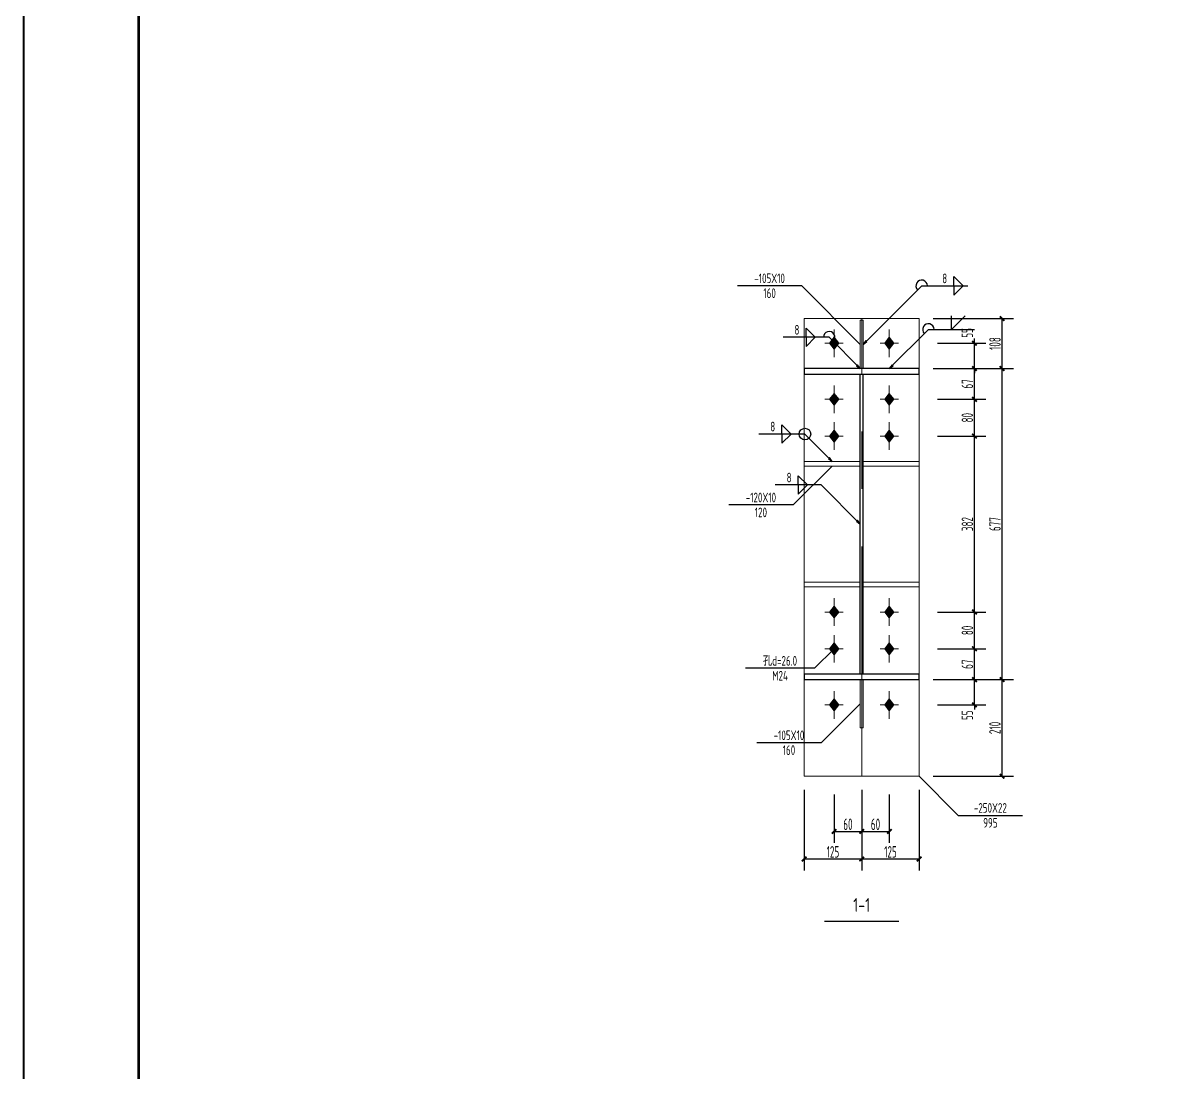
# Model space of a CAD drawing. Extents: x 447413 to 2975780, y -1432727 to 1301644.
# Drawn here: x 2617178 to 2641981, y -1150066 to -1127249 of the extents above; entities that cross this region are included whole.
import ezdxf
from ezdxf.enums import TextEntityAlignment as Align

# ---------------------------------------------------------------- set-up
doc = ezdxf.new("R2010")
doc.units = 0
doc.header["$LTSCALE"] = 1000
doc.header["$MEASUREMENT"] = 0
doc.linetypes.add('线型6', pattern=[8.75, 5, -1.25, 1.25, -1.25])
for name, color, linetype in [('10', 7, 'Continuous'), ('图框', 253, 'Continuous'), ('尺寸标注', 253, 'Continuous'), ('焊缝标注', 253, 'Continuous'), ('螺栓孔标注', 253, 'Continuous'), ('钢板标注', 253, 'Continuous')]:
    doc.layers.add(name, color=color, linetype=linetype)
doc.layers.add('20', color=2, linetype='Continuous', lineweight=18)
doc.styles.add('PkpmHz', font='Pkpmeng', dxfattribs={"width": 0.6, "bigfont": 'hztxt'})
doc.dimstyles.new('Pkpm_1.00', dxfattribs={"dimtxt": 250, "dimasz": 100, "dimexe": 250, "dimexo": 0.0625, "dimgap": 30, "dimtad": 1, "dimdec": 0, "dimrnd": 5, "dimzin": 0, "dimdsep": 46, "dimtxsty": 'PkpmHz', "dimblk1": 'ARCHTICK', "dimblk2": 'ARCHTICK', "dimsah": 1, "dimcen": 0.09, "dimadec": 0, "dimazin": 0, "dimtfac": 1, "dimtdec": 0, "dimtmove": 2, "dimatfit": 1, "dimfxl": 0, "dimtolj": 1, "dimtzin": 0, "dimarcsym": 0})

# ---------------------------------------------------------------- blocks, each defined once
blk = doc.blocks.new('A$C6B0021A6')
at = {"layer": '图框', "color": 2, "const_width": 40, "elevation": -84000}
blk.add_lwpolyline([(20, 84120), (118920, 84120), (118920, 20), (20, 20)], close=True, dxfattribs=at)
at = {"layer": '图框', "color": 153, "const_width": 58, "elevation": -84000}
blk.add_lwpolyline([(111420, 1020), (2520, 1020), (2520, 83120), (111420, 83120)], close=True, dxfattribs=at)
blk = doc.blocks.new('_ArchTick')
at = {"color": 0, "linetype": 'ByBlock', "const_width": 0.4}
blk.add_lwpolyline([(-0.5, -0.5), (0.5, 0.5)], dxfattribs=at)
blk = doc.blocks.new('*D1061')
at = {"layer": 'Defpoints', "color": 0, "linetype": 'Continuous', "transparency": 16777216}
for p in [(2636658, -1134215), (2637858, -1134215), (2636658, -1134765)]:
    blk.add_point(p, dxfattribs=at)
at = {"layer": '尺寸标注', "color": 0, "linetype": 'Continuous', "lineweight": -2, "transparency": 16777216}
for p, q in [((2637858, -1134215), (2637858, -1134115)), ((2637058, -1134215), (2638108, -1134215)), ((2637858, -1134765), (2637858, -1134215)), ((2637058, -1134765), (2638108, -1134765)), ((2637858, -1134765), (2637858, -1134865))]:
    blk.add_line(p, q, dxfattribs=at)
at = {"layer": '尺寸标注', "color": 0, "linetype": 'Continuous', "lineweight": -2, "transparency": 16777216, "xscale": 100, "yscale": 100, "zscale": 100}
for p, rotation in [((2637858, -1134215), 270), ((2637858, -1134765), 90)]:
    blk.add_blockref('_ArchTick', p, dxfattribs=dict(at, rotation=rotation))
at = {"layer": '尺寸标注', "color": 0, "linetype": 'Continuous', "transparency": 16777216, "insert": (2637703, -1133991), "char_height": 250, "attachment_point": 5, "rotation": 90, "style": 'PkpmHz'}
blk.add_mtext('\\A1;55', dxfattribs=at)
blk = doc.blocks.new('*D1062')
at = {"layer": 'Defpoints', "color": 0, "linetype": 'Continuous', "transparency": 16777216}
for p in [(2636658, -1134765), (2637858, -1134765), (2636658, -1135435)]:
    blk.add_point(p, dxfattribs=at)
at = {"layer": '尺寸标注', "color": 0, "linetype": 'Continuous', "lineweight": -2, "transparency": 16777216}
for p, q in [((2637058, -1134765), (2638108, -1134765)), ((2637858, -1135435), (2637858, -1134765)), ((2637058, -1135435), (2638108, -1135435))]:
    blk.add_line(p, q, dxfattribs=at)
at = {"layer": '尺寸标注', "color": 0, "linetype": 'Continuous', "lineweight": -2, "transparency": 16777216, "xscale": 100, "yscale": 100, "zscale": 100}
for p, rotation in [((2637858, -1134765), 90), ((2637858, -1135435), 270)]:
    blk.add_blockref('_ArchTick', p, dxfattribs=dict(at, rotation=rotation))
at = {"layer": '尺寸标注', "color": 0, "linetype": 'Continuous', "transparency": 16777216, "insert": (2637703, -1135100), "char_height": 250, "attachment_point": 5, "rotation": 90, "style": 'PkpmHz'}
blk.add_mtext('\\A1;67', dxfattribs=at)
blk = doc.blocks.new('*D1063')
at = {"layer": 'Defpoints', "color": 0, "linetype": 'Continuous', "transparency": 16777216}
for p in [(2636658, -1135435), (2637858, -1135435), (2636658, -1136235)]:
    blk.add_point(p, dxfattribs=at)
at = {"layer": '尺寸标注', "color": 0, "linetype": 'Continuous', "lineweight": -2, "transparency": 16777216}
for p, q in [((2637058, -1135435), (2638108, -1135435)), ((2637858, -1136235), (2637858, -1135435)), ((2637058, -1136235), (2638108, -1136235))]:
    blk.add_line(p, q, dxfattribs=at)
at = {"layer": '尺寸标注', "color": 0, "linetype": 'Continuous', "lineweight": -2, "transparency": 16777216, "xscale": 100, "yscale": 100, "zscale": 100}
for p, rotation in [((2637858, -1135435), 90), ((2637858, -1136235), 270)]:
    blk.add_blockref('_ArchTick', p, dxfattribs=dict(at, rotation=rotation))
at = {"layer": '尺寸标注', "color": 0, "linetype": 'Continuous', "transparency": 16777216, "insert": (2637703, -1135835), "char_height": 250, "attachment_point": 5, "rotation": 90, "style": 'PkpmHz'}
blk.add_mtext('\\A1;80', dxfattribs=at)
blk = doc.blocks.new('*D1064')
at = {"layer": 'Defpoints', "color": 0, "linetype": 'Continuous', "transparency": 16777216}
for p in [(2636658, -1141530), (2637858, -1141530), (2636658, -1142080)]:
    blk.add_point(p, dxfattribs=at)
at = {"layer": '尺寸标注', "color": 0, "linetype": 'Continuous', "lineweight": -2, "transparency": 16777216}
for p, q in [((2637058, -1141530), (2638108, -1141530)), ((2637858, -1141530), (2637858, -1141430)), ((2637858, -1142080), (2637858, -1141530)), ((2637058, -1142080), (2638108, -1142080)), ((2637858, -1142080), (2637858, -1142180))]:
    blk.add_line(p, q, dxfattribs=at)
at = {"layer": '尺寸标注', "color": 0, "linetype": 'Continuous', "lineweight": -2, "transparency": 16777216, "xscale": 100, "yscale": 100, "zscale": 100}
for p, rotation in [((2637858, -1141530), 270), ((2637858, -1142080), 90)]:
    blk.add_blockref('_ArchTick', p, dxfattribs=dict(at, rotation=rotation))
at = {"layer": '尺寸标注', "color": 0, "linetype": 'Continuous', "transparency": 16777216, "insert": (2637703, -1142304), "char_height": 250, "attachment_point": 5, "rotation": 90, "style": 'PkpmHz'}
blk.add_mtext('\\A1;55', dxfattribs=at)
blk = doc.blocks.new('*D1065')
at = {"layer": 'Defpoints', "color": 0, "linetype": 'Continuous', "transparency": 16777216}
for p in [(2636658, -1140860), (2637858, -1140860), (2636658, -1141530)]:
    blk.add_point(p, dxfattribs=at)
at = {"layer": '尺寸标注', "color": 0, "linetype": 'Continuous', "lineweight": -2, "transparency": 16777216}
for p, q in [((2637058, -1140860), (2638108, -1140860)), ((2637858, -1141530), (2637858, -1140860)), ((2637058, -1141530), (2638108, -1141530))]:
    blk.add_line(p, q, dxfattribs=at)
at = {"layer": '尺寸标注', "color": 0, "linetype": 'Continuous', "lineweight": -2, "transparency": 16777216, "xscale": 100, "yscale": 100, "zscale": 100}
for p, rotation in [((2637858, -1140860), 90), ((2637858, -1141530), 270)]:
    blk.add_blockref('_ArchTick', p, dxfattribs=dict(at, rotation=rotation))
at = {"layer": '尺寸标注', "color": 0, "linetype": 'Continuous', "transparency": 16777216, "insert": (2637703, -1141195), "char_height": 250, "attachment_point": 5, "rotation": 90, "style": 'PkpmHz'}
blk.add_mtext('\\A1;67', dxfattribs=at)
blk = doc.blocks.new('*D1066')
at = {"layer": 'Defpoints', "color": 0, "linetype": 'Continuous', "transparency": 16777216}
for p in [(2636658, -1140060), (2637858, -1140060), (2636658, -1140860)]:
    blk.add_point(p, dxfattribs=at)
at = {"layer": '尺寸标注', "color": 0, "linetype": 'Continuous', "lineweight": -2, "transparency": 16777216}
for p, q in [((2637058, -1140060), (2638108, -1140060)), ((2637858, -1140860), (2637858, -1140060)), ((2637058, -1140860), (2638108, -1140860))]:
    blk.add_line(p, q, dxfattribs=at)
at = {"layer": '尺寸标注', "color": 0, "linetype": 'Continuous', "lineweight": -2, "transparency": 16777216, "xscale": 100, "yscale": 100, "zscale": 100}
for p, rotation in [((2637858, -1140060), 90), ((2637858, -1140860), 270)]:
    blk.add_blockref('_ArchTick', p, dxfattribs=dict(at, rotation=rotation))
at = {"layer": '尺寸标注', "color": 0, "linetype": 'Continuous', "transparency": 16777216, "insert": (2637703, -1140460), "char_height": 250, "attachment_point": 5, "rotation": 90, "style": 'PkpmHz'}
blk.add_mtext('\\A1;80', dxfattribs=at)
blk = doc.blocks.new('*D1067')
at = {"layer": 'Defpoints', "color": 0, "linetype": 'Continuous', "transparency": 16777216}
for p in [(2636658, -1136235), (2637858, -1136235), (2636658, -1140060)]:
    blk.add_point(p, dxfattribs=at)
at = {"layer": '尺寸标注', "color": 0, "linetype": 'Continuous', "lineweight": -2, "transparency": 16777216}
for p, q in [((2637058, -1136235), (2638108, -1136235)), ((2637858, -1140060), (2637858, -1136235)), ((2637058, -1140060), (2638108, -1140060))]:
    blk.add_line(p, q, dxfattribs=at)
at = {"layer": '尺寸标注', "color": 0, "linetype": 'Continuous', "lineweight": -2, "transparency": 16777216, "xscale": 100, "yscale": 100, "zscale": 100}
for p, rotation in [((2637858, -1136235), 90), ((2637858, -1140060), 270)]:
    blk.add_blockref('_ArchTick', p, dxfattribs=dict(at, rotation=rotation))
at = {"layer": '尺寸标注', "color": 0, "linetype": 'Continuous', "transparency": 16777216, "insert": (2637703, -1138148), "char_height": 250, "attachment_point": 5, "rotation": 90, "style": 'PkpmHz'}
blk.add_mtext('\\A1;382', dxfattribs=at)
blk = doc.blocks.new('*D1068')
at = {"layer": 'Defpoints', "color": 0, "linetype": 'Continuous', "transparency": 16777216}
for p in [(2634808, -1143630), (2635408, -1143630), (2635408, -1144830)]:
    blk.add_point(p, dxfattribs=at)
at = {"layer": '尺寸标注', "color": 0, "linetype": 'Continuous', "lineweight": -2, "transparency": 16777216}
for p, q in [((2634808, -1144030), (2634808, -1145080)), ((2635408, -1144030), (2635408, -1145080)), ((2634808, -1144830), (2635408, -1144830))]:
    blk.add_line(p, q, dxfattribs=at)
at = {"layer": '尺寸标注', "color": 0, "linetype": 'Continuous', "lineweight": -2, "transparency": 16777216, "xscale": 100, "yscale": 100, "zscale": 100, "rotation": 180}
blk.add_blockref('_ArchTick', (2634808, -1144830), dxfattribs=at)
at = {"layer": '尺寸标注', "color": 0, "linetype": 'Continuous', "lineweight": -2, "transparency": 16777216, "xscale": 100, "yscale": 100, "zscale": 100}
blk.add_blockref('_ArchTick', (2635408, -1144830), dxfattribs=at)
at = {"layer": '尺寸标注', "color": 0, "linetype": 'Continuous', "transparency": 16777216, "insert": (2635108, -1144675), "char_height": 250, "attachment_point": 5, "style": 'PkpmHz'}
blk.add_mtext('\\A1;60', dxfattribs=at)
blk = doc.blocks.new('*D1069')
at = {"layer": 'Defpoints', "color": 0, "linetype": 'Continuous', "transparency": 16777216}
for p in [(2635408, -1143630), (2636008, -1143630), (2636008, -1144830)]:
    blk.add_point(p, dxfattribs=at)
at = {"layer": '尺寸标注', "color": 0, "linetype": 'Continuous', "lineweight": -2, "transparency": 16777216}
for p, q in [((2635408, -1144030), (2635408, -1145080)), ((2636008, -1144030), (2636008, -1145080)), ((2635408, -1144830), (2636008, -1144830))]:
    blk.add_line(p, q, dxfattribs=at)
at = {"layer": '尺寸标注', "color": 0, "linetype": 'Continuous', "lineweight": -2, "transparency": 16777216, "xscale": 100, "yscale": 100, "zscale": 100, "rotation": 180}
blk.add_blockref('_ArchTick', (2635408, -1144830), dxfattribs=at)
at = {"layer": '尺寸标注', "color": 0, "linetype": 'Continuous', "lineweight": -2, "transparency": 16777216, "xscale": 100, "yscale": 100, "zscale": 100}
blk.add_blockref('_ArchTick', (2636008, -1144830), dxfattribs=at)
at = {"layer": '尺寸标注', "color": 0, "linetype": 'Continuous', "transparency": 16777216, "insert": (2635708, -1144675), "char_height": 250, "attachment_point": 5, "style": 'PkpmHz'}
blk.add_mtext('\\A1;60', dxfattribs=at)
blk = doc.blocks.new('*D1070')
at = {"layer": 'Defpoints', "color": 0, "linetype": 'Continuous', "transparency": 16777216}
for p in [(2634158, -1143630), (2635408, -1143630), (2635408, -1145430)]:
    blk.add_point(p, dxfattribs=at)
at = {"layer": '尺寸标注', "color": 0, "linetype": 'Continuous', "lineweight": -2, "transparency": 16777216}
for p, q in [((2634158, -1143930), (2634158, -1145680)), ((2635408, -1143930), (2635408, -1145680)), ((2634158, -1145430), (2635408, -1145430))]:
    blk.add_line(p, q, dxfattribs=at)
at = {"layer": '尺寸标注', "color": 0, "linetype": 'Continuous', "lineweight": -2, "transparency": 16777216, "xscale": 100, "yscale": 100, "zscale": 100, "rotation": 180}
blk.add_blockref('_ArchTick', (2634158, -1145430), dxfattribs=at)
at = {"layer": '尺寸标注', "color": 0, "linetype": 'Continuous', "lineweight": -2, "transparency": 16777216, "xscale": 100, "yscale": 100, "zscale": 100}
blk.add_blockref('_ArchTick', (2635408, -1145430), dxfattribs=at)
at = {"layer": '尺寸标注', "color": 0, "linetype": 'Continuous', "transparency": 16777216, "insert": (2634783, -1145275), "char_height": 250, "attachment_point": 5, "style": 'PkpmHz'}
blk.add_mtext('\\A1;125', dxfattribs=at)
blk = doc.blocks.new('*D1071')
at = {"layer": 'Defpoints', "color": 0, "linetype": 'Continuous', "transparency": 16777216}
for p in [(2635408, -1143630), (2636658, -1143630), (2636658, -1145430)]:
    blk.add_point(p, dxfattribs=at)
at = {"layer": '尺寸标注', "color": 0, "linetype": 'Continuous', "lineweight": -2, "transparency": 16777216}
for p, q in [((2635408, -1143930), (2635408, -1145680)), ((2636658, -1143930), (2636658, -1145680)), ((2635408, -1145430), (2636658, -1145430))]:
    blk.add_line(p, q, dxfattribs=at)
at = {"layer": '尺寸标注', "color": 0, "linetype": 'Continuous', "lineweight": -2, "transparency": 16777216, "xscale": 100, "yscale": 100, "zscale": 100, "rotation": 180}
blk.add_blockref('_ArchTick', (2635408, -1145430), dxfattribs=at)
at = {"layer": '尺寸标注', "color": 0, "linetype": 'Continuous', "lineweight": -2, "transparency": 16777216, "xscale": 100, "yscale": 100, "zscale": 100}
blk.add_blockref('_ArchTick', (2636658, -1145430), dxfattribs=at)
at = {"layer": '尺寸标注', "color": 0, "linetype": 'Continuous', "transparency": 16777216, "insert": (2636033, -1145275), "char_height": 250, "attachment_point": 5, "style": 'PkpmHz'}
blk.add_mtext('\\A1;125', dxfattribs=at)
blk = doc.blocks.new('*D1072')
at = {"layer": 'Defpoints', "color": 0, "linetype": 'Continuous', "transparency": 16777216}
for p in [(2636658, -1141530), (2638458, -1141530), (2636658, -1143630)]:
    blk.add_point(p, dxfattribs=at)
at = {"layer": '尺寸标注', "color": 0, "linetype": 'Continuous', "lineweight": -2, "transparency": 16777216}
for p, q in [((2636958, -1141530), (2638708, -1141530)), ((2638458, -1143630), (2638458, -1141530)), ((2636958, -1143630), (2638708, -1143630))]:
    blk.add_line(p, q, dxfattribs=at)
at = {"layer": '尺寸标注', "color": 0, "linetype": 'Continuous', "lineweight": -2, "transparency": 16777216, "xscale": 100, "yscale": 100, "zscale": 100}
for p, rotation in [((2638458, -1141530), 90), ((2638458, -1143630), 270)]:
    blk.add_blockref('_ArchTick', p, dxfattribs=dict(at, rotation=rotation))
at = {"layer": '尺寸标注', "color": 0, "linetype": 'Continuous', "transparency": 16777216, "insert": (2638303, -1142580), "char_height": 250, "attachment_point": 5, "rotation": 90, "style": 'PkpmHz'}
blk.add_mtext('\\A1;210', dxfattribs=at)
blk = doc.blocks.new('*D1073')
at = {"layer": 'Defpoints', "color": 0, "linetype": 'Continuous', "transparency": 16777216}
for p in [(2636658, -1134765), (2638458, -1134765), (2636658, -1141530)]:
    blk.add_point(p, dxfattribs=at)
at = {"layer": '尺寸标注', "color": 0, "linetype": 'Continuous', "lineweight": -2, "transparency": 16777216}
for p, q in [((2636958, -1134765), (2638708, -1134765)), ((2638458, -1141530), (2638458, -1134765)), ((2636958, -1141530), (2638708, -1141530))]:
    blk.add_line(p, q, dxfattribs=at)
at = {"layer": '尺寸标注', "color": 0, "linetype": 'Continuous', "lineweight": -2, "transparency": 16777216, "xscale": 100, "yscale": 100, "zscale": 100}
for p, rotation in [((2638458, -1134765), 90), ((2638458, -1141530), 270)]:
    blk.add_blockref('_ArchTick', p, dxfattribs=dict(at, rotation=rotation))
at = {"layer": '尺寸标注', "color": 0, "linetype": 'Continuous', "transparency": 16777216, "insert": (2638303, -1138148), "char_height": 250, "attachment_point": 5, "rotation": 90, "style": 'PkpmHz'}
blk.add_mtext('\\A1;677', dxfattribs=at)
blk = doc.blocks.new('*D1074')
at = {"layer": 'Defpoints', "color": 0, "linetype": 'Continuous', "transparency": 16777216}
for p in [(2636658, -1133680), (2638458, -1133680), (2636658, -1134765)]:
    blk.add_point(p, dxfattribs=at)
at = {"layer": '尺寸标注', "color": 0, "linetype": 'Continuous', "lineweight": -2, "transparency": 16777216}
for p, q in [((2636958, -1133680), (2638708, -1133680)), ((2638458, -1134765), (2638458, -1133680)), ((2636958, -1134765), (2638708, -1134765))]:
    blk.add_line(p, q, dxfattribs=at)
at = {"layer": '尺寸标注', "color": 0, "linetype": 'Continuous', "lineweight": -2, "transparency": 16777216, "xscale": 100, "yscale": 100, "zscale": 100}
for p, rotation in [((2638458, -1133680), 90), ((2638458, -1134765), 270)]:
    blk.add_blockref('_ArchTick', p, dxfattribs=dict(at, rotation=rotation))
at = {"layer": '尺寸标注', "color": 0, "linetype": 'Continuous', "transparency": 16777216, "insert": (2638303, -1134223), "char_height": 250, "attachment_point": 5, "rotation": 90, "style": 'PkpmHz'}
blk.add_mtext('\\A1;108', dxfattribs=at)

msp = doc.modelspace()

# ---------------------------------------------------------------- hatches: boundary and pattern name
at = {"layer": '10'}
for points in [[(2634807.9, -1134085.1), (2634707.9, -1134215.1), (2634807.9, -1134345.1), (2634907.9, -1134215.1)], [(2636007.9, -1134085.1), (2635907.9, -1134215.1), (2636007.9, -1134345.1), (2636107.9, -1134215.1)], [(2634807.9, -1135305.1), (2634707.9, -1135435.1), (2634807.9, -1135565.1), (2634907.9, -1135435.1)], [(2636007.9, -1135305.1), (2635907.9, -1135435.1), (2636007.9, -1135565.1), (2636107.9, -1135435.1)], [(2634807.9, -1136105.1), (2634707.9, -1136235.1), (2634807.9, -1136365.1), (2634907.9, -1136235.1)], [(2636007.9, -1136105.1), (2635907.9, -1136235.1), (2636007.9, -1136365.1), (2636107.9, -1136235.1)], [(2634807.9, -1139930.1), (2634707.9, -1140060.1), (2634807.9, -1140190.1), (2634907.9, -1140060.1)], [(2636007.9, -1139930.1), (2635907.9, -1140060.1), (2636007.9, -1140190.1), (2636107.9, -1140060.1)], [(2634807.9, -1140730.1), (2634707.9, -1140860.1), (2634807.9, -1140990.1), (2634907.9, -1140860.1)], [(2636007.9, -1140730.1), (2635907.9, -1140860.1), (2636007.9, -1140990.1), (2636107.9, -1140860.1)], [(2634807.9, -1141950.1), (2634707.9, -1142080.1), (2634807.9, -1142210.1), (2634907.9, -1142080.1)], [(2636007.9, -1141950.1), (2635907.9, -1142080.1), (2636007.9, -1142210.1), (2636107.9, -1142080.1)]]:
    msp.add_hatch(color=1, dxfattribs=at).paths.add_polyline_path(points)
at = {"layer": '焊缝标注'}
for points in [[(2635437.9, -1134240.1), (2635519.2, -1134180), (2635498, -1134158.8)], [(2635377.9, -1134765.1), (2635317.9, -1134683.7), (2635296.6, -1134704.9)], [(2636007.9, -1134765.1), (2636089.2, -1134705), (2636068, -1134683.8)], [(2634767.9, -1136785.1), (2634707.9, -1136703.7), (2634686.6, -1136724.9)], [(2635377.9, -1138147.6), (2635317.9, -1138066.2), (2635296.6, -1138087.4)]]:
    msp.add_hatch(color=256, dxfattribs=at).paths.add_polyline_path(points)

# ---------------------------------------------------------------- linework, layer by layer
at = {"layer": '10', "linetype": '线型6', "lineweight": 18}
msp.add_line((2635407.9, -1143635.1, 126000), (2635407.9, -1133675.1, 126000), dxfattribs=at)
at = {"layer": '10', "color": 9, "lineweight": 18}
for p, q in [((2634807.9, -1133915.1, 126000), (2634807.9, -1134515.1, 126000)), ((2636007.9, -1133915.1, 126000), (2636007.9, -1134515.1, 126000)), ((2635007.9, -1134215.1, 126000), (2634607.9, -1134215.1, 126000)), ((2636207.9, -1134215.1, 126000), (2635807.9, -1134215.1, 126000)), ((2634807.9, -1135135.1, 126000), (2634807.9, -1135735.1, 126000)), ((2636007.9, -1135135.1, 126000), (2636007.9, -1135735.1, 126000)), ((2635007.9, -1135435.1, 126000), (2634607.9, -1135435.1, 126000)), ((2636207.9, -1135435.1, 126000), (2635807.9, -1135435.1, 126000)), ((2634807.9, -1135935.1, 126000), (2634807.9, -1136535.1, 126000)), ((2636007.9, -1135935.1, 126000), (2636007.9, -1136535.1, 126000)), ((2635007.9, -1136235.1, 126000), (2634607.9, -1136235.1, 126000)), ((2636207.9, -1136235.1, 126000), (2635807.9, -1136235.1, 126000)), ((2634807.9, -1139760.1, 126000), (2634807.9, -1140360.1, 126000)), ((2636007.9, -1139760.1, 126000), (2636007.9, -1140360.1, 126000)), ((2635007.9, -1140060.1, 126000), (2634607.9, -1140060.1, 126000)), ((2636207.9, -1140060.1, 126000), (2635807.9, -1140060.1, 126000)), ((2634807.9, -1140560.1, 126000), (2634807.9, -1141160.1, 126000)), ((2636007.9, -1140560.1, 126000), (2636007.9, -1141160.1, 126000)), ((2635007.9, -1140860.1, 126000), (2634607.9, -1140860.1, 126000)), ((2636207.9, -1140860.1, 126000), (2635807.9, -1140860.1, 126000)), ((2634807.9, -1141780.1, 126000), (2634807.9, -1142380.1, 126000)), ((2636007.9, -1141780.1, 126000), (2636007.9, -1142380.1, 126000)), ((2635007.9, -1142080.1, 126000), (2634607.9, -1142080.1, 126000)), ((2636207.9, -1142080.1, 126000), (2635807.9, -1142080.1, 126000))]:
    msp.add_line(p, q, dxfattribs=at)
at = {"layer": '10', "color": 3}
for p, q in [((2636657.9, -1134765.1, 126000), (2634157.9, -1134765.1, 126000)), ((2634157.9, -1134765.1, 126000), (2634157.9, -1134885.1, 126000)), ((2634157.9, -1134885.1, 126000), (2636657.9, -1134885.1, 126000)), ((2635377.9, -1141410.1, 126000), (2635377.9, -1134885.1, 126000)), ((2635437.9, -1141410.1, 126000), (2635437.9, -1134885.1, 126000)), ((2636657.9, -1134885.1, 126000), (2636657.9, -1134765.1, 126000)), ((2636657.9, -1141410.1, 126000), (2634157.9, -1141410.1, 126000)), ((2634157.9, -1141410.1, 126000), (2634157.9, -1141530.1, 126000)), ((2634157.9, -1141530.1, 126000), (2636657.9, -1141530.1, 126000)), ((2636657.9, -1141530.1, 126000), (2636657.9, -1141410.1, 126000))]:
    msp.add_line(p, q, dxfattribs=at)
at = {"layer": '10'}
msp.add_line((2634597.9, -1146780.1, 126000), (2636217.9, -1146780.1, 126000), dxfattribs=at)
at = {"layer": '10', "color": 1, "linetype": 'Continuous', "elevation": 126000}
for points in [[(2634807.9, -1134085.1), (2634707.9, -1134215.1), (2634807.9, -1134345.1), (2634907.9, -1134215.1)], [(2636007.9, -1134085.1), (2635907.9, -1134215.1), (2636007.9, -1134345.1), (2636107.9, -1134215.1)], [(2634807.9, -1135305.1), (2634707.9, -1135435.1), (2634807.9, -1135565.1), (2634907.9, -1135435.1)], [(2636007.9, -1135305.1), (2635907.9, -1135435.1), (2636007.9, -1135565.1), (2636107.9, -1135435.1)], [(2634807.9, -1136105.1), (2634707.9, -1136235.1), (2634807.9, -1136365.1), (2634907.9, -1136235.1)], [(2636007.9, -1136105.1), (2635907.9, -1136235.1), (2636007.9, -1136365.1), (2636107.9, -1136235.1)], [(2634807.9, -1139930.1), (2634707.9, -1140060.1), (2634807.9, -1140190.1), (2634907.9, -1140060.1)], [(2636007.9, -1139930.1), (2635907.9, -1140060.1), (2636007.9, -1140190.1), (2636107.9, -1140060.1)], [(2634807.9, -1140730.1), (2634707.9, -1140860.1), (2634807.9, -1140990.1), (2634907.9, -1140860.1)], [(2636007.9, -1140730.1), (2635907.9, -1140860.1), (2636007.9, -1140990.1), (2636107.9, -1140860.1)], [(2634807.9, -1141950.1), (2634707.9, -1142080.1), (2634807.9, -1142210.1), (2634907.9, -1142080.1)], [(2636007.9, -1141950.1), (2635907.9, -1142080.1), (2636007.9, -1142210.1), (2636107.9, -1142080.1)]]:
    msp.add_lwpolyline(points, close=True, dxfattribs=at)
at = {"layer": '20'}
for p, q in [((2636657.9, -1133680.1, 126000), (2634157.9, -1133680.1, 126000)), ((2634157.9, -1133680.1, 126000), (2634157.9, -1143630.1, 126000)), ((2635437.9, -1133715.1, 126000), (2635377.9, -1133715.1, 126000)), ((2635377.9, -1133715.1, 126000), (2635377.9, -1134765.1, 126000)), ((2635437.9, -1134765.1, 126000), (2635437.9, -1133715.1, 126000)), ((2636657.9, -1143630.1, 126000), (2636657.9, -1133680.1, 126000)), ((2635377.9, -1134765.1, 126000), (2635437.9, -1134765.1, 126000)), ((2635377.9, -1136785.1, 126000), (2634157.9, -1136785.1, 126000)), ((2634157.9, -1136785.1, 126000), (2634157.9, -1136885.1, 126000)), ((2634157.9, -1136885.1, 126000), (2635377.9, -1136885.1, 126000)), ((2635377.9, -1136885.1, 126000), (2635377.9, -1136785.1, 126000)), ((2635437.9, -1136785.1, 126000), (2636657.9, -1136785.1, 126000)), ((2635437.9, -1136885.1, 126000), (2635437.9, -1136785.1, 126000)), ((2636657.9, -1136885.1, 126000), (2635437.9, -1136885.1, 126000)), ((2636657.9, -1136785.1, 126000), (2636657.9, -1136885.1, 126000)), ((2634157.9, -1139510.1, 126000), (2634157.9, -1139410.1, 126000)), ((2634157.9, -1139410.1, 126000), (2635377.9, -1139410.1, 126000)), ((2635377.9, -1139410.1, 126000), (2635377.9, -1139510.1, 126000)), ((2636657.9, -1139410.1, 126000), (2635437.9, -1139410.1, 126000)), ((2635437.9, -1139410.1, 126000), (2635437.9, -1139510.1, 126000)), ((2636657.9, -1139510.1, 126000), (2636657.9, -1139410.1, 126000)), ((2635377.9, -1139510.1, 126000), (2634157.9, -1139510.1, 126000)), ((2635437.9, -1139510.1, 126000), (2636657.9, -1139510.1, 126000)), ((2635377.9, -1141530.1, 126000), (2635437.9, -1141530.1, 126000)), ((2635377.9, -1142580.1, 126000), (2635377.9, -1141530.1, 126000)), ((2635437.9, -1141530.1, 126000), (2635437.9, -1142580.1, 126000)), ((2635437.9, -1142580.1, 126000), (2635377.9, -1142580.1, 126000)), ((2634157.9, -1143630.1, 126000), (2636657.9, -1143630.1, 126000))]:
    msp.add_line(p, q, dxfattribs=at)
at = {"layer": '焊缝标注'}
for p, q in [((2635437.9, -1134240.1, 126000), (2636711.2, -1132967.8, 126000)), ((2636711.2, -1132967.8, 126000), (2637711.2, -1132967.8, 126000)), ((2637411.2, -1132767.8, 126000), (2637611.2, -1132967.8, 126000)), ((2637411.2, -1132967.8, 126000), (2637411.2, -1132767.8, 126000)), ((2637411.2, -1133167.8, 126000), (2637611.2, -1132967.8, 126000)), ((2637411.2, -1132967.8, 126000), (2637411.2, -1133167.8, 126000)), ((2637356.7, -1133916.9, 126000), (2637356.7, -1133616.9, 126000)), ((2637356.7, -1133916.9, 126000), (2637656.7, -1133616.9, 126000)), ((2634399.9, -1134085.5, 126000), (2634199.9, -1133885.5, 126000)), ((2634199.9, -1134085.5, 126000), (2634199.9, -1133885.5, 126000)), ((2636007.9, -1134765.1, 126000), (2636856.7, -1133916.9, 126000)), ((2636856.7, -1133916.9, 126000), (2637856.7, -1133916.9, 126000)), ((2634699.9, -1134085.5, 126000), (2633699.9, -1134085.5, 126000)), ((2634399.9, -1134085.5, 126000), (2634199.9, -1134285.5, 126000)), ((2634199.9, -1134085.5, 126000), (2634199.9, -1134285.5, 126000)), ((2635377.9, -1134765.1, 126000), (2634699.9, -1134085.5, 126000)), ((2634174.6, -1136190.4, 126000), (2633174.6, -1136190.4, 126000)), ((2633874.6, -1136190.4, 126000), (2633674.6, -1135990.4, 126000)), ((2633674.6, -1136190.4, 126000), (2633674.6, -1135990.4, 126000)), ((2633874.6, -1136190.4, 126000), (2633674.6, -1136390.4, 126000)), ((2633674.6, -1136190.4, 126000), (2633674.6, -1136390.4, 126000)), ((2634767.9, -1136785.1, 126000), (2634174.6, -1136190.4, 126000)), ((2634230.4, -1137298.1, 126000), (2634030.4, -1137098.1, 126000)), ((2634030.4, -1137298.1, 126000), (2634030.4, -1137098.1, 126000)), ((2634530.4, -1137298.1, 126000), (2633530.4, -1137298.1, 126000)), ((2634230.4, -1137298.1, 126000), (2634030.4, -1137498.1, 126000)), ((2634030.4, -1137298.1, 126000), (2634030.4, -1137498.1, 126000)), ((2635377.9, -1138147.6, 126000), (2634530.4, -1137298.1, 126000))]:
    msp.add_line(p, q, dxfattribs=at)
at = {"layer": '焊缝标注', "linetype": 'Continuous', "elevation": 126000}
for points in [[(2635437.9, -1134240.1), (2635519.2, -1134180), (2635498, -1134158.8)], [(2635377.9, -1134765.1), (2635317.9, -1134683.7), (2635296.6, -1134704.9)], [(2636007.9, -1134765.1), (2636089.2, -1134705), (2636068, -1134683.8)], [(2634767.9, -1136785.1), (2634707.9, -1136703.7), (2634686.6, -1136724.9)], [(2635377.9, -1138147.6), (2635317.9, -1138066.2), (2635296.6, -1138087.4)]]:
    msp.add_lwpolyline(points, close=True, dxfattribs=at)
at = {"layer": '焊缝标注'}
msp.add_circle((2634174.6, -1136190.4, 126000), 125, dxfattribs=at)
for centre, start, end in [((2636711.2, -1132967.8, 126000), 0, 224.97719), ((2634699.9, -1134085.5, 126000), 314.93158, 180), ((2636856.7, -1133916.9, 126000), 0, 224.9772)]:
    msp.add_arc(centre, 125, start, end, dxfattribs=at)
at = {"layer": '螺栓孔标注'}
for p, q in [((2634807.9, -1140860.1, 126000), (2634382.8, -1141283.5, 126000)), ((2634382.8, -1141283.5, 126000), (2632882.8, -1141283.5, 126000))]:
    msp.add_line(p, q, dxfattribs=at)
at = {"layer": '螺栓孔标注', "const_width": 0.1, "elevation": 126000}
msp.add_lwpolyline([(2634807.9, -1140860.1, 1), (2634807.8, -1140860.1, 1)], format="xyb", close=True, dxfattribs=at)
at = {"layer": '钢板标注'}
for p, q in [((2634106.6, -1132965.8, 126000), (2632706.6, -1132965.8, 126000)), ((2635377.9, -1134240.1, 126000), (2634106.6, -1132965.8, 126000)), ((2634767.9, -1136885.1, 126000), (2633917.7, -1137731.9, 126000)), ((2633917.7, -1137731.9, 126000), (2632517.7, -1137731.9, 126000)), ((2635377.9, -1142055.1, 126000), (2634527.7, -1142902, 126000)), ((2634527.7, -1142902, 126000), (2633127.7, -1142902, 126000)), ((2636657.9, -1143630.1, 126000), (2637504, -1144481, 126000)), ((2637504, -1144481, 126000), (2638904, -1144481, 126000))]:
    msp.add_line(p, q, dxfattribs=at)
at = {"layer": '钢板标注', "const_width": 0.1, "elevation": 126000}
for points in [[(2635377.9, -1134240.1, 1), (2635377.8, -1134240.1, 1)], [(2634767.9, -1136885.1, 1), (2634767.8, -1136885.1, 1)], [(2635377.9, -1142055.1, 1), (2635377.8, -1142055.1, 1)], [(2636657.9, -1143630.1, 1), (2636657.8, -1143630.1, 1)]]:
    msp.add_lwpolyline(points, format="xyb", close=True, dxfattribs=at)

# ---------------------------------------------------------------- block references
msp.add_blockref('A$C6B0021A6', (2617178.3, -1174571.1, 126000))

# ---------------------------------------------------------------- texts
at = {"layer": '10', "style": 'PkpmHz', "width": 0.77}
msp.add_text('1-1', height=300, dxfattribs=at).set_placement((2635407.9, -1146430.1, 126000), align=Align.MIDDLE_CENTER)
at = {"layer": '焊缝标注', "style": 'PkpmHz', "width": 0.71}
for p in [(2637211.2, -1132911.2, 126000), (2633999.9, -1134028.8, 126000), (2633474.6, -1136133.8, 126000), (2633830.4, -1137241.4, 126000)]:
    msp.add_text('8', height=210, dxfattribs=at).set_placement(p, align=Align.CENTER)
at = {"layer": '螺栓孔标注', "style": 'PkpmHz', "width": 0.71}
msp.add_text('孔d=26.0', height=210, dxfattribs=at).set_placement((2633632.8, -1141226.9, 126000), align=Align.CENTER)
msp.add_text('M24', height=210, dxfattribs=at).set_placement((2633632.8, -1141340.1, 126000), align=Align.TOP_CENTER)
at = {"layer": '钢板标注', "style": 'PkpmHz', "width": 0.71}
for s, p in [('-105X10', (2633406.6, -1132909.2, 126000)), ('-120X10', (2633217.7, -1137675.3, 126000)), ('-105X10', (2633827.7, -1142845.3, 126000)), ('-250X22', (2638204, -1144424.4, 126000))]:
    msp.add_text(s, height=210, dxfattribs=at).set_placement(p, align=Align.CENTER)
for s, p in [('160', (2633406.6, -1133022.4, 126000)), ('120', (2633217.7, -1137788.5, 126000)), ('160', (2633827.7, -1142958.6, 126000)), ('995', (2638204, -1144537.6, 126000))]:
    msp.add_text(s, height=210, dxfattribs=at).set_placement(p, align=Align.TOP_CENTER)

# ---------------------------------------------------------------- dimensions: what is measured, and where the dimension line sits
at = {"layer": '尺寸标注', "linetype": 'Continuous'}
for base, p1, p2, text, override, picture, middle in [((2638457.9, -1133680.1, 126000), (2636657.9, -1134765.1, 126000), (2636657.9, -1133680.1, 126000), '108', {"dimexo": 300, "dimtih": 0, "dimtoh": 0}, '*D1074', (2638302.9, -1134222.6, 126000)), ((2637857.9, -1134765.1, 126000), (2636657.9, -1135435.1, 126000), (2636657.9, -1134765.1, 126000), '67', {"dimexo": 400, "dimtih": 0, "dimtoh": 0}, '*D1062', (2637702.9, -1135100.1, 126000)), ((2638457.9, -1134765.1, 126000), (2636657.9, -1141530.1, 126000), (2636657.9, -1134765.1, 126000), '677', {"dimexo": 300, "dimtih": 0, "dimtoh": 0}, '*D1073', (2638302.9, -1138147.6, 126000)), ((2637857.9, -1135435.1, 126000), (2636657.9, -1136235.1, 126000), (2636657.9, -1135435.1, 126000), '80', {"dimexo": 400, "dimtih": 0, "dimtoh": 0}, '*D1063', (2637702.9, -1135835.1, 126000)), ((2637857.9, -1136235.1, 126000), (2636657.9, -1140060.1, 126000), (2636657.9, -1136235.1, 126000), '382', {"dimexo": 400, "dimtih": 0, "dimtoh": 0}, '*D1067', (2637702.9, -1138147.6, 126000)), ((2637857.9, -1140060.1, 126000), (2636657.9, -1140860.1, 126000), (2636657.9, -1140060.1, 126000), '80', {"dimexo": 400, "dimtih": 0, "dimtoh": 0}, '*D1066', (2637702.9, -1140460.1, 126000)), ((2637857.9, -1140860.1, 126000), (2636657.9, -1141530.1, 126000), (2636657.9, -1140860.1, 126000), '67', {"dimexo": 400, "dimtih": 0, "dimtoh": 0}, '*D1065', (2637702.9, -1141195.1, 126000)), ((2638457.9, -1141530.1, 126000), (2636657.9, -1143630.1, 126000), (2636657.9, -1141530.1, 126000), '210', {"dimexo": 300, "dimtih": 0, "dimtoh": 0}, '*D1072', (2638302.9, -1142580.1, 126000))]:
    dim = msp.add_linear_dim(base=base, p1=p1, p2=p2, angle=90, text=text, dimstyle='Pkpm_1.00', override=override, dxfattribs=at)
    dim.commit()
    dim.dimension.update_dxf_attribs({"geometry": picture, "text_midpoint": middle})
for base, p1, p2, picture, middle in [((2637857.9, -1134215.1, 126000), (2636657.9, -1134765.1, 126000), (2636657.9, -1134215.1, 126000), '*D1061', (2637702.6, -1133991.5, 126000)), ((2637857.9, -1141530.1, 126000), (2636657.9, -1142080.1, 126000), (2636657.9, -1141530.1, 126000), '*D1064', (2637702.6, -1142303.7, 126000))]:
    dim = msp.add_linear_dim(base=base, p1=p1, p2=p2, angle=90, text='55', dimstyle='Pkpm_1.00', override={"dimexo": 400, "dimtih": 0, "dimtoh": 0}, dxfattribs=at)
    dim.commit()
    dim.dimension.update_dxf_attribs({"geometry": picture, "text_midpoint": middle, "dimtype": 128})
for base, p1, p2, text, override, picture, middle in [((2635407.9, -1145430.1, 126000), (2634157.9, -1143630.1, 126000), (2635407.9, -1143630.1, 126000), '125', {"dimexo": 300, "dimtih": 0, "dimtoh": 0}, '*D1070', (2634782.9, -1145275.1, 126000)), ((2635407.9, -1144830.1, 126000), (2634807.9, -1143630.1, 126000), (2635407.9, -1143630.1, 126000), '60', {"dimexo": 400, "dimtih": 0, "dimtoh": 0}, '*D1068', (2635107.9, -1144675.1, 126000)), ((2636007.9, -1144830.1, 126000), (2635407.9, -1143630.1, 126000), (2636007.9, -1143630.1, 126000), '60', {"dimexo": 400, "dimtih": 0, "dimtoh": 0}, '*D1069', (2635707.9, -1144675.1, 126000)), ((2636657.9, -1145430.1, 126000), (2635407.9, -1143630.1, 126000), (2636657.9, -1143630.1, 126000), '125', {"dimexo": 300, "dimtih": 0, "dimtoh": 0}, '*D1071', (2636032.9, -1145275.1, 126000))]:
    dim = msp.add_linear_dim(base=base, p1=p1, p2=p2, text=text, dimstyle='Pkpm_1.00', override=override, dxfattribs=at)
    dim.commit()
    dim.dimension.update_dxf_attribs({"geometry": picture, "text_midpoint": middle})

doc.saveas('drawing.dxf')
